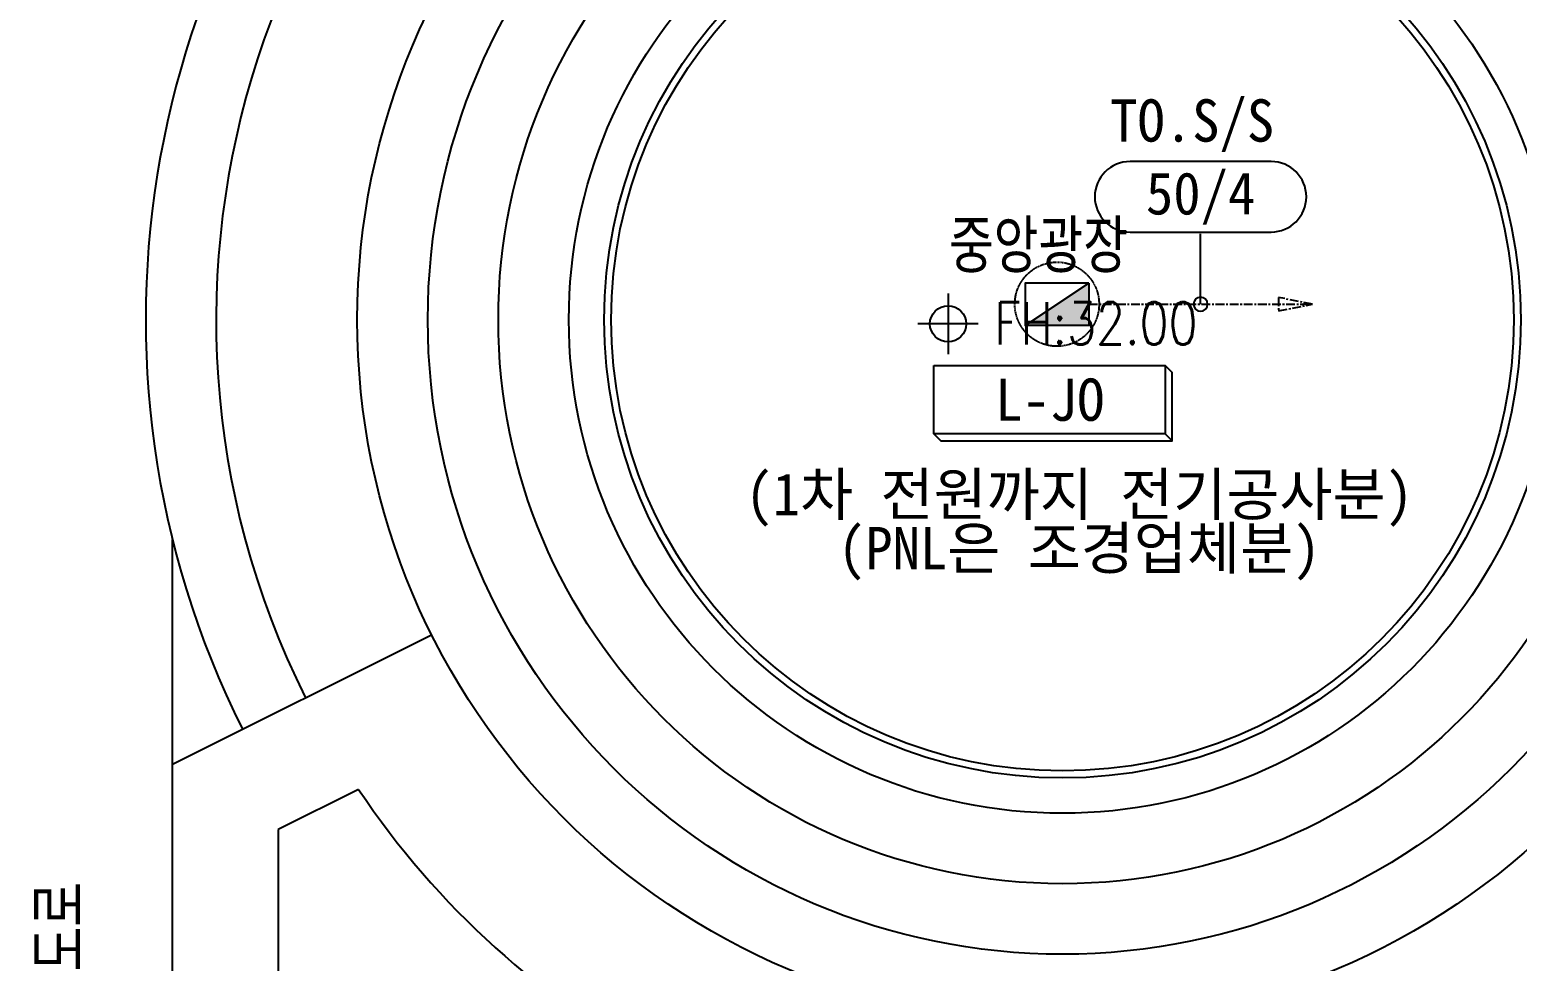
# Model space of a CAD drawing. Header units: millimetres. Extents: x 1145859089 to 1147511753, y -1047484727 to -1047247487.
# Drawn here: x 1145977631 to 1146019822, y -1047379509 to -1047353084 of the extents above; entities that cross this region are included whole.
import ezdxf
from ezdxf.enums import TextEntityAlignment as Align
from ezdxf.xclip import XClip

# ---------------------------------------------------------------- set-up
doc = ezdxf.new("R2010")
doc.units = ezdxf.units.MM
doc.header["$LTSCALE"] = 100
doc.header["$MEASUREMENT"] = 0
doc.header["$XCLIPFRAME"] = 2
doc.linetypes.add('CENTERX2', pattern=[4, 2.5, -0.5, 0.5, -0.5])
doc.linetypes.add('DASHED2', pattern=[0.375, 0.25, -0.125])
doc.layers.get('0').update_dxf_attribs({"linetype": 'CONTINUOUS'})
for name, color, linetype in [('1-PNL', 7, 'CONTINUOUS'), ('1-PNL-NAME', 2, 'CONTINUOUS'), ('L-지중매입', 3, 'CENTERX2'), ('TEXT', 7, 'CONTINUOUS'), ('TEXT-기호', 2, 'CONTINUOUS'), ('XREF', 135, 'CONTINUOUS'), ('단지배치도$0$S240910', 33, 'CONTINUOUS'), ('단지배치도$0$W240910', 135, 'CONTINUOUS')]:
    doc.layers.add(name, color=color, linetype=linetype)
doc.styles.add('단지배치도$0$WS1', font='romans.shx', dxfattribs={"width": 0.8, "bigfont": 'whgtxt.shx'})
doc.styles.add('돋움체', font='DotumChe.ttf')

# ---------------------------------------------------------------- blocks, each defined once
blk = doc.blocks.new('단지배치도$0$zw$9902')
at = {"layer": '단지배치도$0$W240910'}
for p, q in [((65537, 10800), (65537, 9085)), ((66394, 9943), (64679, 9943)), ((43540, -28400, 0), (43540, 3823, 0)), ((43540, -2545, 0), (50888, 1124, 0)), ((48818, -3263, 0), (46540, -4400, 0)), ((46540, -4400, 0), (46540, -28400, 0))]:
    blk.add_line(p, q, dxfattribs=at)
for centre, radius in [((68781, 10060, 0), 20000), ((68781, 10060, 0), 18000), ((68781, 10060, 0), 16000), ((68781, 10060, 0), 14000), ((68781, 10060, 0), 13000), ((68781, 10060, 0), 12800), ((65537, 9943), 514)]:
    blk.add_circle(centre, radius, dxfattribs=at)
for radius, start, end in [(24000, 117.5626, 206.5372), (26000, 133.0265, 206.5372), (24000, 213.718, 270)]:
    blk.add_arc((68781, 10060, 0), radius, start, end, dxfattribs=at)
at = {"layer": '단지배치도$0$S240910', "style": '단지배치도$0$WS1', "width": 0.8}
for s, height, p in [('중앙광장', 1500, (65563, 11388)), ('FH:32.00', 1200, (66854, 9360))]:
    blk.add_text(s, height=height, dxfattribs=at).set_placement(p)
blk.add_text('7.0M 단지내도로', height=1500, rotation=90, dxfattribs=at).set_placement((41123, -16866))
blk = doc.blocks.new('단지배치도')
blk.add_blockref('단지배치도$0$zw$9902', (141034, 142437))
blk = doc.blocks.new('A$C112A0807')
at = {"layer": '1-PNL'}
blk.add_hatch(color=256, dxfattribs=at).paths.add_polyline_path([(-225, -150), (225, 150), (225, -150)])
blk.add_line((225, 150), (-225, -150), dxfattribs=at)
for points in [[(225, 150), (-225, 150), (-225, -150), (225, 150)], [(225, 150), (225, -150), (-225, -150), (225, 150)]]:
    blk.add_lwpolyline(points, dxfattribs=at)
blk = doc.blocks.new('E기호표시')
at = {"layer": 'TEXT-기호', "color": 6}
blk.add_line((0.5, 0.5), (0.5, 5.5), dxfattribs=at)
blk.add_circle((0.5, 0.5), 0.5, dxfattribs=at)
blk.add_circle((0.5, 0.5), 0.5, dxfattribs=at)

msp = doc.modelspace()

# ---------------------------------------------------------------- linework, layer by layer
at = {"color": 1, "linetype": 'DASHED2'}
msp.add_circle((1146006766.227197, -1047360869.537656), 1194.666667, dxfattribs=at)
at = {"layer": '1-PNL-NAME', "color": 7, "elevation": 0}
for points in [[(1146003276.332089, -1047364546.005518), (1146003476.332089, -1047364746.005518), (1146010035.28287, -1047364746.005518), (1146009835.28287, -1047364546.005518), (1146010035.28287, -1047364746.005518), (1146010035.28287, -1047362809.092432), (1146009835.28287, -1047362609.092432)], [(1146003276.332089, -1047364546.005714), (1146003476.332089, -1047364746.005714), (1146010035.28287, -1047364746.005714), (1146009835.28287, -1047364546.005714), (1146010035.28287, -1047364746.005714), (1146010035.28287, -1047362809.092628), (1146009835.28287, -1047362609.092628)]]:
    msp.add_lwpolyline(points, dxfattribs=at)
at = {"layer": '1-PNL-NAME', "color": 4, "elevation": 0}
for points in [[(1146003276.332089, -1047362609.092432), (1146009835.28287, -1047362609.092432), (1146009835.28287, -1047364546.005518), (1146003276.332089, -1047364546.005518)], [(1146003276.332089, -1047362609.092628), (1146009835.28287, -1047362609.092628), (1146009835.28287, -1047364546.005714), (1146003276.332089, -1047364546.005714)]]:
    msp.add_lwpolyline(points, close=True, dxfattribs=at)
at = {"layer": 'L-지중매입'}
msp.add_line((1146007666.227197, -1047360869.537656), (1146014013.477801, -1047360869.537656), dxfattribs=at)
msp.add_lwpolyline([(1146013053.477879, -1047361061.528672), (1146014013.477801, -1047360869.537656), (1146013053.477722, -1047360677.54664)], close=True, dxfattribs=at)
at = {"layer": 'TEXT-기호', "color": 6}
msp.add_lwpolyline([(1146012839.852499, -1047356822.865006), (1146008839.852499, -1047356822.865006, 1), (1146008839.852499, -1047358822.865006), (1146012839.852499, -1047358822.865006, 1)], format="xyb", close=True, dxfattribs=at)

# ---------------------------------------------------------------- block references
at = {"layer": '1-PNL', "xscale": 4, "yscale": 4, "zscale": 4, "rotation": 360}
msp.add_blockref('A$C112A0807', (1146006766.227197, -1047360869.537656), dxfattribs=at)
at = {"layer": 'TEXT-기호', "linetype": 'Continuous', "ltscale": 2, "xscale": -400, "yscale": 400, "zscale": 400}
msp.add_blockref('E기호표시', (1146011039.859326, -1047361069.539863), dxfattribs=at)
at = {"layer": 'XREF'}
ref = msp.add_blockref('단지배치도', (1145797106.633357, -1047513806.462535), dxfattribs=at)
XClip(ref).set_block_clipping_path([(72982.4064819524, 34919.7593965302), (360382.4067475507, 255319.7593436702)])

# ---------------------------------------------------------------- texts
at = {"layer": '1-PNL-NAME', "style": '돋움체'}
msp.add_text('L-JO', height=1200, dxfattribs=at).set_placement((1146006563.292635, -1047363577.549268, 0), align=Align.MIDDLE)
at = {"layer": 'TEXT', "style": '돋움체'}
for s, p in [('TO.S/S', (1146010600.45705, -1047355756.095047)), ('(1차 전원까지 전기공사분)', (1146007397.279216, -1047366345.834314, 0)), ('(PNL은 조경업체분)', (1146007397.279216, -1047367872.337634, 0))]:
    msp.add_text(s, height=1200, dxfattribs=at).set_placement(p, align=Align.MIDDLE)
at = {"layer": 'TEXT-기호', "color": 6, "style": '돋움체'}
msp.add_text('50/4', height=1200, dxfattribs=at).set_placement((1146010839.852499, -1047357822.865006), align=Align.MIDDLE)

doc.saveas('drawing.dxf')
